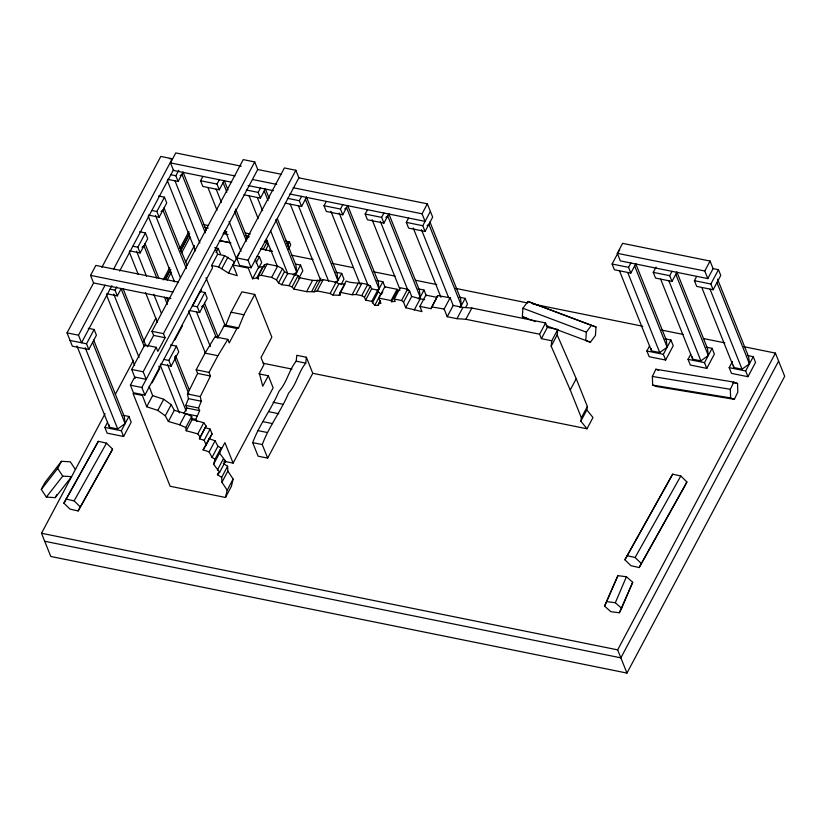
<?xml version="1.0" encoding="UTF-8"?>
<svg xmlns="http://www.w3.org/2000/svg" width="826" height="826" viewBox="0 0 826 826"><rect width="100%" height="100%" fill="white"/><g stroke="black" fill="none" stroke-linecap="round" stroke-linejoin="round"><path stroke-width="1.24" d="M258.445 275.905L261.161 275.306L271.64 277.422L276.493 279.88L278.517 282.936L281.707 284.733L288.997 285.682L292.074 286.911L293.839 289.059L306.601 291.64L314.045 291.826L317.194 290.928L330.121 293.54L332.93 295.027L339.083 295.274L345.072 284.01L338.918 283.762L336.11 282.275L323.183 279.653L320.034 280.561L312.589 280.375L299.828 277.794L298.062 275.636L294.996 274.418L287.696 273.458L284.505 271.671L282.482 268.615L277.639 266.158L267.149 264.031L264.444 264.64L258.445 275.905L258.435 279.198L256.845 277.835L252.539 278.785L248.254 268.089L232.994 264.991L238.982 253.727M264.434 266.829L264.444 264.64M380.528 300.747L378.132 305.248L374.725 305.434L371.783 301.366L365.629 300.127L371.617 288.852L370.482 286.002C363.172 281.511 353.972 284.412 346.125 281.036L340.136 292.311L340.126 295.491L339.083 295.274M535.527 321.613L522.362 316.657L522.899 308.243L528.01 301.469L596 327.003L595.463 335.418L590.353 342.201L585.789 340.56L586.336 332.145L591.437 325.372L596 327.003M296.214 361.168L296.792 355.304L306.353 357.245L312.775 373.3L267.686 458.12L258.115 456.189L252.694 442.622C259.426 424.45 271.527 409.066 279.033 391.183C287.025 382.51 288.821 370.162 296.214 361.168L305.775 363.11L306.353 357.245M557.777 329.502L557.168 334.902L576.238 378.711L587.358 406.526L586.832 409.913L592.985 417.522L586.997 428.787L580.843 421.188L581.37 417.791L570.25 389.986L551.179 346.177L551.789 340.766L557.777 329.502L547.37 327.395L545.583 322.945L471.852 308.026L462.942 307.417L453.206 305.444L450.139 297.773L437.677 295.615L430.976 308.645L419.897 306.394L425.886 295.13L436.964 297.37L437.677 295.615M203.103 449.829L206.139 445.1L204.198 440.258L199.407 438.823L200.15 437.171L197.827 433.877L186.211 430.749L185.767 427.579L179.738 424.791L168.38 421.477L165.272 415.798L157.797 410.419L146.708 406.743L142.382 395.447L133.058 393.558L170.135 486.266L225.477 497.459L227.202 490.221L233.128 479.07L227.852 471.119L227.604 466.205L223.361 463.592L225.581 461.145L219.54 453.102L221.007 447.971L217.95 446.257L215.059 440.774L209.04 438.668L203.103 449.829L209.123 451.925L212.014 457.418L215.08 459.132L213.614 464.264L219.654 472.296L217.434 474.754L221.678 477.366L221.926 482.281L227.202 490.221M233.128 479.07L231.404 486.308L225.477 497.459M196.877 421.405L195.845 419.401L199.624 410.636L198.57 408.013L201.276 401.24L200.284 396.594L210.465 376.016L209.03 372.412L217.899 355.717L227.821 339.393L214.977 336.791L205.065 353.115L196.185 369.811L197.631 373.414L187.45 393.992L188.442 398.638L185.726 405.411L186.779 408.044L183.961 413.351M378.132 305.248L380.187 300.798M267.686 458.12L262.265 444.564C268.987 426.392 281.098 410.997 288.604 393.114C296.596 384.441 298.392 372.092 305.775 363.11M217.568 338.092L224.052 325.888L225.735 325.258L231.084 312.197L241.915 291.836L254.749 294.428L271.847 337.163L261.026 357.534L263.897 364.731L259.333 373.321L262.761 386.207L268.316 375.758L258.972 373.868M224.052 325.888L236.897 328.49L238.58 327.85L243.928 314.799L254.749 294.428M604.57 606.15L617.9 575.67L626.428 576.734L632.695 582.289L621.617 608.277L619.366 612.768L610.848 611.705L604.57 606.15L617.9 575.67M621.617 608.277L615.339 602.712L626.428 576.734M619.366 612.768L632.695 582.289M199.407 438.823L206.077 426.02L203.754 422.716L192.138 419.598L191.704 416.418L185.664 413.64L174.317 410.315L171.199 404.647L163.724 399.268L152.645 395.582L149.124 386.32M652.375 376.47L655.834 369.253L733.798 382.077L737.535 383.491L737.814 392.123L734.345 399.34L656.391 386.516L652.643 385.102L652.375 376.47L730.329 389.283L733.798 382.077M63.912 503.158L98.346 441.311L106.492 443.139L112.573 449.076L110.508 453.185L78.14 510.933L69.993 509.105L63.912 503.158L98.346 441.311M78.14 510.933L112.573 449.076M624.91 559.78L672.663 474.176L680.81 476.003L686.891 481.94L684.826 486.06L639.138 567.555L630.992 565.727L624.91 559.78L672.663 474.176M639.138 567.555L686.891 481.94M264.434 241.894L266.943 242.4L263.246 249.38L260.737 248.874M265.497 250.371L268.14 245.384L266.943 242.4M269.431 251.021L270.556 248.894M287.221 246.189L289.503 241.884L285.713 241.12M288.439 249.245L290.721 244.93L289.503 241.884L286.663 243.66M88.248 328.294L94.123 329.481L96.415 335.211L88.816 349.512L72.358 346.177L67.03 332.878L93.575 282.946L90.55 275.378L95.847 265.414L178.158 282.069M101.877 267.325L160.822 156.434L172.293 158.747L113.596 269.173M111.84 285.755L81.526 342.769L78.501 335.201L105.129 285.115M231.662 182.226L173.512 170.455L170.486 162.887L175.773 152.924L241.233 166.171M119.636 271.073L173.646 169.475M88.816 349.512L86.523 343.781L94.123 329.481M106.74 293.736L117.323 295.884L115.031 290.153L116.786 286.849M129.548 250.836L140.131 252.973L137.839 247.242L145.438 232.942L139.563 231.755M148.556 215.08L159.129 217.217L156.847 211.497L164.446 197.187L158.561 195.999M167.554 179.325L178.137 181.462L175.845 175.742L178.767 170.239M117.323 295.884L121.123 288.728L144.065 346.073M140.131 252.973L147.73 238.673L145.438 232.942M159.129 217.217L166.738 202.917L164.446 197.187M178.137 181.462L183.021 172.273M224.176 180.605L219.293 189.794L202.835 186.459L200.542 180.739L202.773 176.537M61.475 461.29L57.675 468.435L62.735 476.117L71.594 476.643L55.228 497.634L46.359 497.097L41.3 489.426L45.1 482.27L61.475 461.29L70.334 461.817L75.393 469.498M163.187 279.89L169.753 267.531M179.913 248.419L188.875 231.559M164.849 279.653L170.28 269.431M180.543 250.133L189.598 233.108M165.448 279.601L170.868 269.41M180.491 251.29L189.526 234.305M219.293 189.794L217.001 184.064L219.344 179.665M167.193 280.055L171.416 272.126M181.658 252.849L190.094 236.969M55.228 497.634L56.849 494.567M743.823 346.703L775.418 353.105L784.7 376.315L626.965 673.076L50.789 556.476L41.507 533.266L105.047 413.712M115.33 394.363L133.482 360.219M143.166 342.005L155.866 318.103M185.427 262.492L194.44 245.539M135.185 378.37L131.706 369.459L144.726 344.969L156.186 347.292L157.828 351.38L165.086 337.731L163.445 333.632L254.707 161.937L243.236 159.624L151.984 331.309L153.615 335.408L147.565 346.786M123.033 415.261L128.918 416.449L131.2 422.179L123.601 436.479L107.143 433.154L104.85 427.424L107.566 422.313M215.503 248.977L217.61 254.232L211.611 265.507L212.54 267.81L144.901 395.065L133.43 392.753L130.405 385.174L134.731 377.028L146.202 379.351L143.177 371.783L156.186 347.292M144.901 395.065L141.865 387.497L257.733 169.516L254.707 161.937M123.601 436.479L121.308 430.759L128.918 416.449M216.061 252.498L218.24 248.409L214.708 247.697M152.108 382.851L159.707 368.551L158.799 366.259M174.916 339.951L182.515 325.64M200.357 292.094L201.523 289.895M160.543 364.029L171.127 366.166L168.834 360.446L176.434 346.135L170.559 344.948M189.051 310.4L199.634 312.538L197.342 306.807L204.941 292.507L200.253 291.557L192.623 305.857M218.611 266.922L224.61 255.657L234.491 261.821L228.503 273.096L218.611 266.922L211.611 265.507M243.99 194.791L260.448 198.126L258.156 192.396L260.5 187.998M146.708 406.743L152.645 395.582M221.915 268.44L227.904 257.175M171.127 366.166L178.726 351.866L176.434 346.135M199.634 312.538L207.233 298.238L204.941 292.507M260.448 198.126L265.332 188.927M236.597 257.877L284.392 167.946L295.863 170.27L298.888 177.838L251.094 267.769L239.623 265.445L236.597 257.877L248.068 260.2L251.094 267.769M157.797 410.419L163.724 399.268M165.272 415.798L171.199 404.647M248.068 260.2L295.863 170.27M168.38 421.477L174.317 410.315M256.132 262.864L259.395 256.731L257.041 256.256M252.539 278.785L258.528 267.51L262.844 266.561L256.845 277.835M258.755 267.965L261.687 262.462L259.395 256.731M179.738 424.791L185.664 413.64M285.146 203.124L301.604 206.448L299.311 200.728L301.655 196.32M261.161 275.306L267.149 264.031M301.604 206.448L306.487 197.259M236.897 328.49L229.225 342.914L227.821 339.393M185.767 427.579L191.704 416.418M186.211 430.749L192.138 419.598M271.64 277.422L277.639 266.158M276.493 279.88L282.482 268.615M197.827 433.877L203.754 422.716M278.517 282.936L284.505 271.671M200.15 437.171L206.077 426.02M281.707 284.733L287.696 273.458M347.643 205.591L342.759 214.781L326.301 211.446L324.009 205.726L326.239 201.523M204.198 440.258L210.124 429.107L205.344 427.661M288.997 285.682L294.996 274.418M295.119 275.285L300.55 265.063L295.842 264.113M206.139 445.1L212.065 433.949L210.124 429.107M292.074 286.911L298.062 275.636M298.744 278.496L302.843 270.794L300.55 265.063M293.839 289.059L299.828 277.794M209.123 451.925L215.059 440.774M342.759 214.781L340.467 209.05L342.811 204.652M212.014 457.418L217.95 446.257M215.08 459.132L221.007 447.971M219.313 453.175L224.92 442.622L233.118 463.118L223.784 461.228M213.614 464.264L219.54 453.102M306.601 291.64L312.589 280.375M311.763 291.371L317.762 280.097M217.414 470.035L223.34 458.874M319.27 281.294L320.891 278.238M314.045 291.826L320.034 280.561M217.434 474.754L218.622 472.524M219.654 472.296L225.581 461.145M317.194 290.928L323.183 279.653M221.678 477.366L227.604 466.205M221.926 482.281L227.852 471.119M388.798 213.913L383.914 223.113L367.456 219.778L365.164 214.048L367.394 209.845M233.118 463.118L273.138 387.828L268.316 375.758M330.121 293.54L336.11 282.275M336.812 282.585L341.706 273.396L335.821 272.208M332.93 295.027L338.918 283.762M341.066 284.619L343.988 279.126L341.706 273.396M383.914 223.113L381.622 217.383L383.966 212.984M340.136 292.311L352.113 294.737L358.102 283.463M352.113 294.737L355.934 294.5L361.922 283.225M355.934 294.5L361.726 295.667L367.715 284.392M365.629 300.127L364.493 297.277L370.482 286.002M298.888 177.838L427.352 203.836L432.669 217.135L425.07 231.435L408.612 228.11L406.32 222.38L408.55 218.178M371.783 301.366L377.771 290.102L371.617 288.852M377.967 290.917L382.861 281.718L376.976 280.53M372.402 302.915L378.391 291.64L377.771 290.102M289.812 193.996L425.091 221.368L422.055 213.8L427.352 203.836M374.725 305.434L380.724 294.17L378.391 291.64M378.989 303.049L380.951 303.452L378.804 298.083L384.802 286.818L397.079 289.296L397.533 290.442L391.545 301.717L395.21 301.407L394.26 299.022L400.249 287.758L407.548 289.234L409.593 290.876L411.658 296.451L405.669 307.726L421.972 311.608L419.897 306.394M381.643 294.056L382.81 291.846M425.07 231.435L422.778 225.715L430.377 211.404M391.545 301.717L391.08 300.571L397.079 289.296M394.26 299.022L401.55 300.499L407.548 289.234M405.669 307.726L403.594 302.14L409.593 290.876M419.123 299.249L424.017 290.05L418.132 288.863M414.218 310.039L420.207 298.764L424.647 299.662M430.976 308.645L436.365 298.496M551.789 340.766L541.371 338.66L539.595 334.21L465.864 319.29L456.954 318.681L447.217 316.709L444.151 309.048L450.139 297.773M447.217 316.709L453.206 305.444M460.278 307.571L465.172 298.382L459.287 297.184M456.954 318.681L462.942 307.417M465.709 307.406L467.454 304.113L465.172 298.382M465.864 319.29L471.852 308.026M539.595 334.21L545.583 322.945M541.371 338.66L547.37 327.395M551.179 346.177L557.168 334.902M617.29 253.314L622.587 243.35L710.071 261.047L713.106 268.626L707.81 278.589L620.316 260.882L617.29 253.314L704.774 271.011L707.81 278.589M635.731 263.886L630.847 273.086L614.389 269.751L612.097 264.021L619.696 249.72M630.847 273.086L628.555 267.356L630.857 263.009M570.25 389.986L576.238 378.711M676.886 272.219L672.003 281.408L655.545 278.083L653.252 272.353L656.04 267.097M581.37 417.791L587.358 406.526M580.843 421.188L586.832 409.913M672.003 281.408L669.71 275.678L672.013 271.341M665.064 338.836L670.939 340.023L673.231 345.753L665.632 360.053L649.174 356.718L646.882 350.988L649.597 345.887M713.106 268.626L718.465 269.71L720.757 275.44L713.158 289.74L696.7 286.405L694.408 280.675L696.638 276.473M704.774 271.011L710.071 261.047M665.632 360.053L663.34 354.323L670.939 340.023M713.158 289.74L710.866 284.01L718.465 269.71M706.22 347.157L712.095 348.355L714.387 354.075L706.788 368.386L690.33 365.051L688.037 359.32L690.753 354.209M706.788 368.386L704.495 362.655L712.095 348.355M747.375 355.49L753.25 356.677L755.542 362.407L747.943 376.708L731.485 373.383L729.193 367.653L732.445 361.52M747.943 376.708L745.651 370.977L753.25 356.677M626.965 673.076L617.672 649.866L775.418 353.105M778.608 361.086L620.873 657.847L44.697 541.247M65.977 499.049L74.113 500.876L106.492 443.139M626.975 555.671L635.122 557.498L680.81 476.003M209.04 438.668L212.065 433.949M41.3 489.426L57.675 468.435M46.359 497.097L62.735 476.117M180.089 175.659L181.937 174.317L205.354 232.86M161.08 211.415L162.939 210.072L186.346 268.615M142.082 247.16L143.93 245.828L156.837 278.083M201.585 306.725L203.433 305.383L216.34 337.648M344.71 208.968L346.559 207.625L379.051 288.873L377.203 290.215M293.044 274.893L296.74 272.219L295.925 265.187L277.288 218.591M385.866 217.3L387.714 215.958L420.207 297.205L418.359 298.537M76.983 346.053L109.476 427.3L117.705 428.962L125.108 423.604L124.292 416.583L93.71 340.116M335.119 282.554L337.896 280.541L337.08 273.52L306.498 197.053M427.021 225.632L428.87 224.29L461.362 305.527L459.514 306.869M619.49 270.825L651.507 350.864L659.737 352.537L667.14 347.178L666.324 340.147L635.731 263.68M660.645 279.147L692.663 359.196L700.892 360.859L708.295 355.5L707.479 348.479L676.886 272.012M701.801 287.479L733.818 367.529L742.047 369.191L749.45 363.832L748.635 356.801L717.567 279.147M397.533 290.442L399.98 290.236M606.821 601.658L615.339 602.712M732.507 382.665L737.535 383.491M652.643 385.102L730.607 397.915L734.345 399.34M431.688 306.89L444.151 309.048M245.27 232.984L250.319 233.995M224.362 231.321L226.851 231.827M245.518 235.575L249.256 236.329M223.67 232.416L226.179 232.922M246.282 236.969L248.802 237.475M265.136 240.758L267.655 241.264M223.03 233.562L228.048 234.574M219.324 240.542L230.619 242.813M257.733 169.516L281.243 174.265M169.351 158.582L171.715 159.057M170.486 162.887L234.956 175.938M252.653 179.521L276.679 184.384M293.106 187.709L422.055 213.8M248.099 185.551L273.385 190.672M170.848 174.73L175.845 175.742M200.542 180.739L217.001 184.064M246.282 189.99L258.156 192.396M287.438 198.323L299.311 200.728M324.009 205.726L340.467 209.05M365.164 214.048L381.622 217.383M406.32 222.38L422.778 225.715M612.097 264.021L628.555 267.356M653.252 272.353L669.71 275.678M694.408 280.675L710.866 284.01M151.85 210.485L156.847 211.497M203.341 224.527L208.183 225.508M204.621 227.346L208.224 228.079M219.468 240.593L230.836 242.896M261.161 249.029L272.539 251.331M291.485 255.172L312.971 259.519M331.918 263.349L353.404 267.696M373.62 271.785L395.096 276.132M415.313 280.231L436.789 284.578M455.745 288.408L527.762 302.987M532.822 304.009L642.742 326.249M661.698 330.09L683.174 334.437M703.391 338.526L724.877 342.873M217.61 254.232L224.61 255.657M132.841 246.241L137.839 247.242M646.882 350.988L663.34 354.323M688.037 359.32L704.495 362.655M729.193 367.653L745.651 370.977M378.804 298.083L391.08 300.571M90.55 275.378L172.861 292.032M93.575 282.946L170.899 298.599M231.084 312.197L243.928 314.799M110.034 289.141L115.031 290.153M192.344 305.796L197.342 306.807M225.735 325.258L238.58 327.85M151.984 331.309L163.445 333.632M153.615 335.408L165.086 337.731M263.205 363.264L291.96 369.088M312.775 373.3L586.997 428.787M205.065 353.115L217.899 355.717M67.03 332.878L78.501 335.201M70.065 340.457L86.523 343.781M163.837 359.434L168.834 360.446M196.185 369.811L209.03 372.412M197.631 373.414L210.465 376.016M131.706 369.459L143.177 371.783M273.127 402.293L282.699 404.224M187.45 393.992L200.284 396.594M269.235 411.792L278.796 413.723M130.405 385.174L141.865 387.497M188.442 398.638L201.276 401.24M185.726 405.411L198.57 408.013M263.029 421.673L272.59 423.614M186.779 408.044L199.624 410.636M185.127 413.589L196.794 415.953M257.475 430.522L267.046 432.452M191.178 418.462L195.845 419.401M252.694 442.622L262.265 444.564M104.85 427.424L121.308 430.759M41.507 533.266L617.672 649.866M411.658 296.451L420.207 298.764M228.503 273.096L237.269 275.698L232.994 264.991M522.362 316.657L526.926 318.289M528.01 301.469L591.437 325.372M522.899 308.243L586.336 332.145M546.296 325.681L590.353 342.201M655.834 369.253L658.642 370.316M361.726 295.667L364.493 297.277M401.55 300.499L403.594 302.14M635.122 557.498L641.203 563.435M74.113 500.876L80.194 506.813M716.958 282.585L749.45 363.832M710.03 289.141L742.047 369.191M675.802 274.263L708.295 355.5M668.874 280.809L700.892 360.859M634.647 265.931L667.14 347.178M627.719 272.487L659.737 352.537M429.964 222.039L460.547 298.506L461.362 305.527M421.466 229.649L448.704 297.752M413.237 227.986L440.95 297.277M424.017 290.05L426.299 295.78M388.809 213.717L419.391 290.174L420.207 297.205M380.311 221.316L408.023 290.618M372.082 219.654L399.794 288.945M382.861 281.718L385.143 287.448M347.653 205.385L378.236 281.852L379.051 288.873M339.156 212.994L368.303 285.868M330.927 211.322L360.074 284.206M305.403 199.303L337.896 280.541M298.475 205.86L328.583 281.129M290.246 204.187L320.829 280.654M265.342 188.731L269.162 198.281M264.248 190.971L268.068 200.532M275.719 219.644L296.74 272.219M257.32 197.528L262.575 210.671M270.701 230.981L287.902 273.995M249.091 195.865L258.166 218.56M266.292 238.869L277.288 266.354M224.187 180.398L228.007 189.959M235.647 209.071L247.594 238.941M255.203 259.188L258.528 267.51M223.092 182.649L226.913 192.2M234.563 211.322L246.509 241.192M216.164 189.195L221.42 202.339M229.07 221.461L241.016 251.321M207.935 187.533L217.011 210.238M225.137 230.547L236.608 259.219M218.24 248.409L220.532 254.14M183.031 172.066L206.438 230.609M175.009 180.873L199.861 242.999M167.255 180.398L195.452 250.887M206.004 277.712L225.415 326.239M204.528 303.142L218.384 337.793M164.023 207.822L186.965 265.167M196.505 311.939L210.362 346.59M155.525 215.431L180.378 277.557M188.751 311.474L205.478 353.291M148.257 216.154L174.534 281.862M145.015 243.577L158.871 278.228M166.522 297.339L167.957 300.922M164.477 297.195L167.348 304.371M136.527 251.187L146.553 276.276M153.729 294.201L161.369 313.312M175.535 355.572L189.391 390.223M188.782 393.661L174.926 359.021L174.658 356.677M129.248 251.909L138.324 274.604M145.5 292.528L157.446 322.398M167.523 364.38L186.16 410.976M160.244 365.102L179.356 412.897M123.167 288.873L146.109 346.218M113.72 294.087L139.047 357.41M106.44 294.81L134.638 365.298M92.615 342.367L125.108 423.604M85.212 347.725L117.705 428.962M733.54 365.185L733.818 367.529M692.384 356.853L692.663 359.196M651.229 348.531L651.507 350.864M109.197 424.956L109.476 427.3M730.329 389.283L730.607 397.915"/></g></svg>
